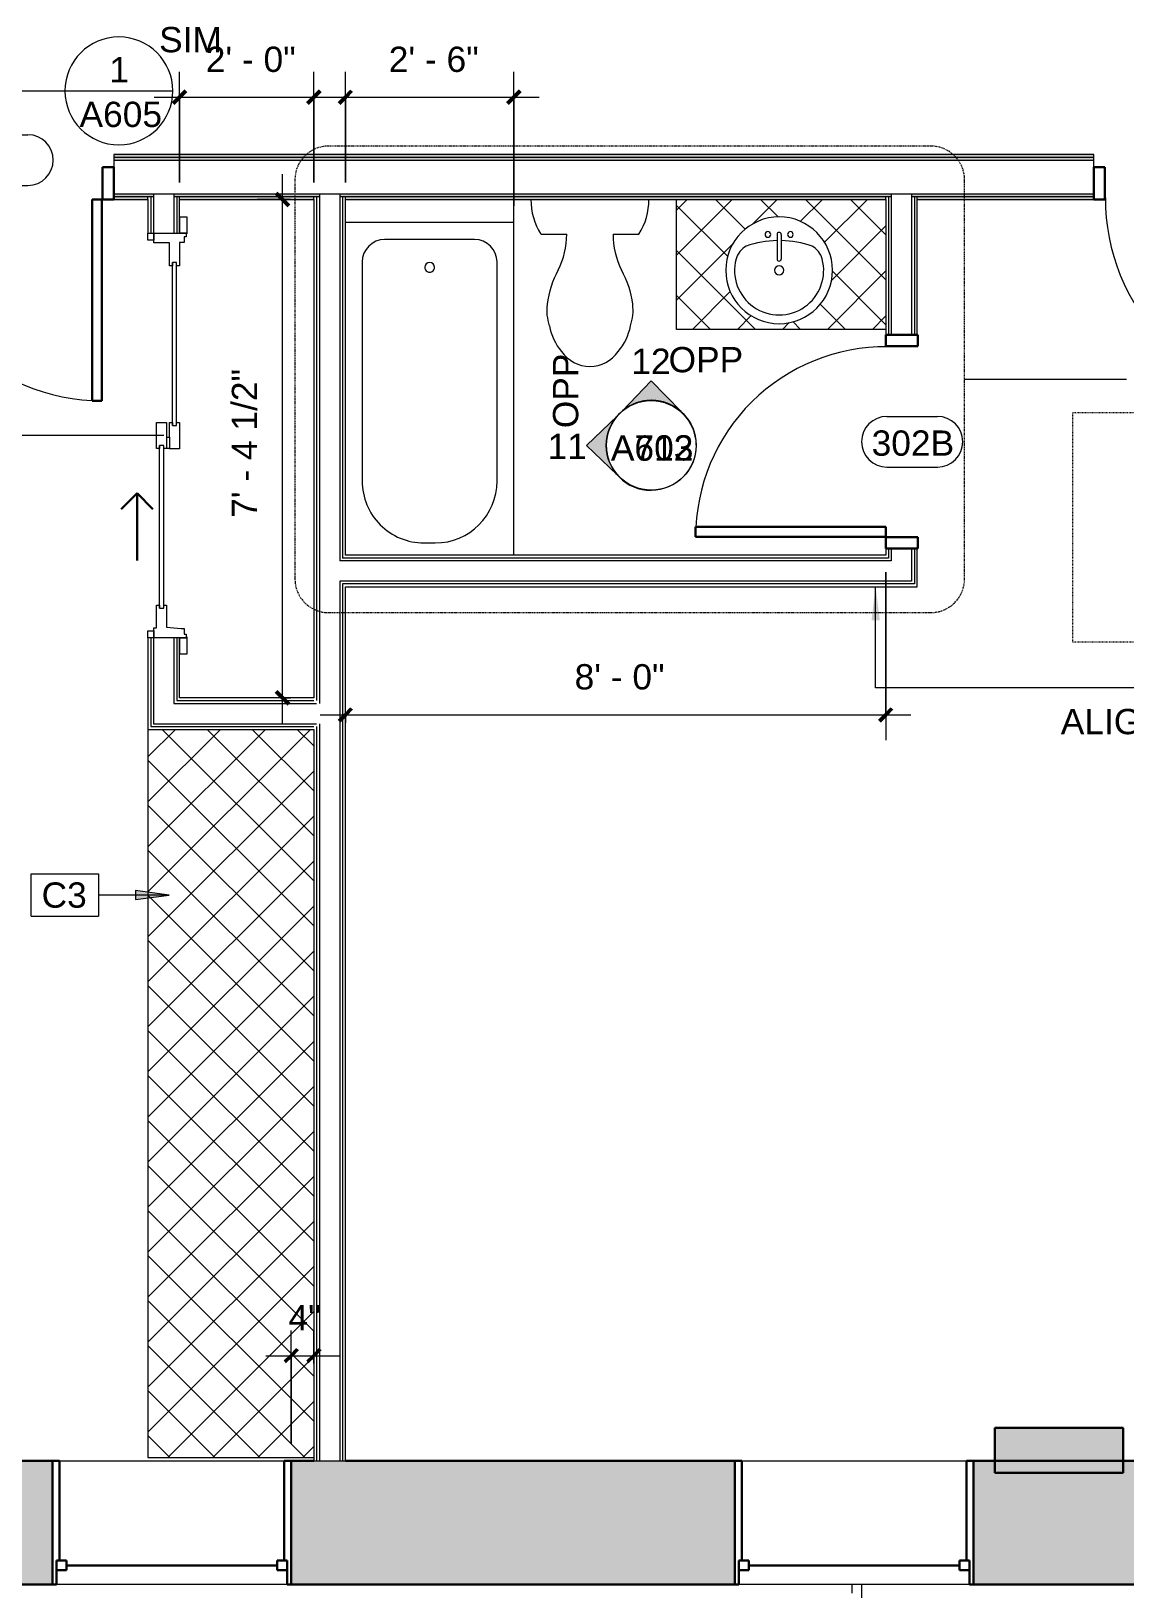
# Model space of a CAD drawing. Header units: inches. Extents: x -1176 to 1474, y -2632 to 978.
# Drawn here: x 631.7 to 826.3, y 91.1 to 368.3 of the extents above; entities that cross this region are included whole.
import ezdxf

# ---------------------------------------------------------------- set-up
doc = ezdxf.new("R2010")
doc.units = ezdxf.units.IN
doc.header["$MEASUREMENT"] = 0
doc.linetypes.add('Dash', pattern=[0.25, 0.125, -0.125])
doc.linetypes.add('Dash Dot 3_16_', pattern=[0.3125, 0.1875, -0.0625, 0, -0.0625])
for name, color, linetype, lineweight in [('A-ANNO-DIMS', 211, 'Continuous', 9), ('A-ANNO-DIMS-48', 211, 'Continuous', 9), ('A-ANNO-KEYN', 231, 'Continuous', 9), ('A-ANNO-NOTE', 131, 'Continuous', 9), ('A-ANNO-SYMB', 150, 'Continuous', 9), ('A-DETL', 90, 'Continuous', 9), ('A-DETL-GENF', 92, 'Continuous', 9), ('A-DOOR', 31, 'Continuous', 18), ('A-DOOR-FRAM', 31, 'Continuous', 30), ('A-DOOR-GLAZ', 31, 'Continuous', 9), ('A-DOOR-IDEN', 31, 'Continuous', 9), ('A-DOOR-OPNG', 31, 'Continuous', 30), ('A-FLOR', 192, 'Continuous', 18), ('A-GENM', 13, 'Continuous', 18), ('A-GLAZ', 151, 'Continuous', 18), ('A-WALL', 113, 'Continuous', 18), ('A-WALL-PATT', 111, 'Continuous', 18), ('G-ANNO-SYMB', 111, 'Continuous', 9), ('I-WALL', 2, 'Continuous', 18), ('P-SANR-FIXT', 6, 'Continuous', 9), ('Q-CASE', 31, 'Continuous', 9), ('S-STRS', 31, 'Continuous', 18)]:
    doc.layers.add(name, color=color, linetype=linetype, lineweight=lineweight)
doc.styles.add('Arial', font='arial.ttf', dxfattribs={"height": 4.5})
doc.styles.add('Swis721 Lt BT', font='swissl.ttf', dxfattribs={"height": 4.5})
doc.styles.add('Swis721 Lt BT_2', font='swissl.ttf', dxfattribs={"height": 0.09375})
doc.dimstyles.new('OTJ_-_3_32__Linear__1_2__Tolerance', dxfattribs={"dimscale": 12, "dimtxt": 4.748918, "dimasz": 0.1875, "dimexe": 0.375, "dimexo": 0.25, "dimgap": 0.25, "dimtad": 1, "dimdec": 1, "dimrnd": 0.5, "dimzin": 3, "dimdsep": 46, "dimlunit": 4, "dimtxsty": 'Swis721 Lt BT', "dimblk1": 'OBLIQUE', "dimblk2": 'OBLIQUE', "dimsah": 1, "dimcen": 0.09, "dimdle": 0.375, "dimazin": 0, "dimtfac": 1, "dimtdec": 4, "dimtix": 1, "dimtmove": 0, "dimatfit": 3, "dimfxl": 1, "dimtvp": 1, "dimfrac": 2, "dimtolj": 1, "dimtzin": 0, "dimarcsym": 2})
pattern_1 = [(0, (0, 0), (15.36, 3.84), [0.634, -10.886, 0.634, -10.886, -61.44]), (0, (0, 0), (15.36, 3.84), [-23.04, 0.634, -22.406, 0.634, -10.886, -26.88]), (0, (0, 0), (15.36, 3.84), [-57.6, 0.634, -7.046, 0.634, -18.566]), (120, (5.76, 1.92), (-11.005538, 11.38215), [0.634, -10.886, 0.634, -10.886, -61.44]), (120, (5.76, 1.92), (-11.005538, 11.38215), [-23.04, 0.634, -22.406, 0.634, -10.886, -26.88]), (120, (5.76, 1.92), (-11.005538, 11.38215), [-57.6, 0.634, -7.046, 0.634, -18.566]), (240, (7.68, 9.6), (-4.354462, -15.22215), [0.634, -10.886, 0.634, -10.886, -61.44]), (240, (7.68, 9.6), (-4.354462, -15.22215), [-23.04, 0.634, -22.406, 0.634, -10.886, -26.88]), (240, (7.68, 9.6), (-4.354462, -15.22215), [-57.6, 0.634, -7.046, 0.634, -18.566])]

# ---------------------------------------------------------------- blocks, each defined once
blk = doc.blocks.new('Double Hung - side window 3_ 6_5_ x 5_ 6_ 2-5312470-3rd Floor Construction')
at = {"layer": 'A-GLAZ', "color": 8, "lineweight": 30}
for p, q in [((-21.25, 11), (-20.5, 11)), ((-20.5, 6.75), (-20.5, 11)), ((-20.5, 8.5), (-20.5, 6.75)), ((-20.5, 8.5), (-18.75, 8.5)), ((-18.75, 8.5), (-18.75, 6.75)), ((18.75, 8.5), (18.75, 6.75)), ((20.5, 8.5), (18.75, 8.5)), ((20.5, 6.75), (20.5, 11)), ((21.25, 11), (20.5, 11)), ((20.5, 8.5), (20.5, 6.75)), ((-20.5, 6.75), (-18.75, 6.75)), ((-20.5, 6.75), (-20, 6.75)), ((-20, -11), (-20, 6.75)), ((-18.75, 7.625), (18.75, 7.625)), ((20.5, 6.75), (18.75, 6.75)), ((20, 6.75), (20.5, 6.75)), ((20, 6.75), (20, -11)), ((-20, -11), (-21.25, -11)), ((20, -11), (21.25, -11))]:
    blk.add_line(p, q, dxfattribs=at)
blk = doc.blocks.new('Single Flush - D2 2_10_ X 8_-8249392-3rd Floor Construction')
at = {"layer": 'A-DOOR', "lineweight": 30}
for p, q in [((15.15625, -2.8125), (16.90625, -2.8125)), ((15.15625, -36.625), (15.15625, -2.8125)), ((16.90625, -2.8125), (16.90625, -36.625)), ((16.90625, -36.625), (15.15625, -36.625))]:
    blk.add_line(p, q, dxfattribs=at)
at = {"layer": 'A-DOOR', "lineweight": 9}
blk.add_arc((16.90625, -2.8125), 33.8125, 179.5, 270, dxfattribs=at)
at = {"layer": 'A-DOOR-FRAM'}
for p, q in [((-19, 2.9375), (-19, -2.8125)), ((-19, 2.9375), (-17, 2.9375)), ((-17, 2.9375), (-17, -2.8125)), ((17.000004, 2.9375), (17.000004, -2.8125)), ((17.000004, 2.9375), (19.000004, 2.9375)), ((19.000004, 2.9375), (19.000004, -2.8125)), ((-19, -2.8125), (-17, -2.8125)), ((17.000004, -2.8125), (19.000004, -2.8125))]:
    blk.add_line(p, q, dxfattribs=at)
blk = doc.blocks.new('Single Flush - D1 3_ X 8_-8439542-3rd Floor Construction')
at = {"layer": 'A-DOOR', "lineweight": 30}
for p, q in [((16.15625, -4), (17.90625, -4)), ((16.15625, -39.8125), (16.15625, -4)), ((17.90625, -4), (17.90625, -39.8125)), ((17.90625, -39.8125), (16.15625, -39.8125))]:
    blk.add_line(p, q, dxfattribs=at)
at = {"layer": 'A-DOOR', "lineweight": 9}
blk.add_arc((17.90625, -4), 35.8125, 179.5, 270, dxfattribs=at)
at = {"layer": 'A-DOOR-FRAM'}
for p, q in [((-20, 1.75), (-20, -4)), ((-20, 1.75), (-18, 1.75)), ((-18, 1.75), (-18, -4)), ((18.000004, 1.75), (18.000004, -4)), ((18.000004, 1.75), (20.000004, 1.75)), ((20.000004, 1.75), (20.000004, -4)), ((-20, -4), (-18, -4)), ((18.000004, -4), (20.000004, -4))]:
    blk.add_line(p, q, dxfattribs=at)
blk = doc.blocks.new('Single Flush - D2 1_11_ X 8_-8524823-3rd Floor Construction')
at = {"layer": 'A-DOOR', "lineweight": 30}
for p, q in [((9.66, 25.62), (9.66, 2.81)), ((11.41, 25.62), (9.66, 25.62)), ((11.41, 2.81), (11.41, 25.62)), ((9.66, 2.81), (11.41, 2.81))]:
    blk.add_line(p, q, dxfattribs=at)
at = {"layer": 'A-DOOR', "lineweight": 9}
blk.add_arc((11.41, 2.81), 22.81, 90, 180.5, dxfattribs=at)
at = {"layer": 'A-DOOR-FRAM'}
for p, q in [((-13.5, -2.94), (-13.5, 2.81)), ((-13.5, 2.81), (-11.5, 2.81)), ((-11.5, -2.94), (-11.5, 2.81)), ((11.5, -2.94), (11.5, 2.81)), ((11.5, 2.81), (13.5, 2.81)), ((13.5, -2.94), (13.5, 2.81)), ((-13.5, -2.94), (-11.5, -2.94)), ((11.5, -2.94), (13.5, -2.94))]:
    blk.add_line(p, q, dxfattribs=at)
at = {"layer": 'A-GENM', "linetype": 'Dash', "lineweight": 9}
for p, q in [((-29.41, 49.63), (11.41, 49.63)), ((-29.41, 2.81), (-29.41, 49.63)), ((11.41, 2.81), (11.41, 49.63)), ((11.37, 2.81), (11.41, 2.81)), ((-11.41, -2.81), (-11.41, -26.69)), ((11.37, -2.81), (11.41, -2.81)), ((11.41, -2.81), (11.41, -26.69)), ((-23.41, -26.43), (-23.41, -26.69)), ((-23.41, -32.31), (-23.41, -32.57)), ((-11.41, -32.31), (-11.41, -37.63)), ((11.41, -32.31), (11.41, -37.63)), ((-11.41, -37.63), (-14.24, -37.63)), ((-11.41, -37.63), (11.41, -37.63))]:
    blk.add_line(p, q, dxfattribs=at)
blk = doc.blocks.new('Tub-Rectangular-3D - Tub-Rectangular-3D-V11-3rd Floor Construction')
at = {"layer": 'P-SANR-FIXT'}
for p, q in [((15.46, 32.81), (-43.72, 32.81)), ((-43.72, 32.81), (-43.72, 2.81)), ((2.28, 29.81), (-36.72, 29.81)), ((-40.72, 25.81), (-40.72, 9.81)), ((13.28, 16.81), (13.28, 18.81)), ((-36.72, 5.81), (2.28, 5.81))]:
    blk.add_line(p, q, dxfattribs=at)
for centre, radius, start, end in [((-36.72, 25.81), 4, 90, 180), ((2.28, 18.81), 11, 360, 90), ((-35.77, 17.81), 0.875, 90, 270), ((-35.77, 17.81), 0.875, 270, 90), ((2.28, 16.81), 11, 270, 0), ((-36.72, 9.81), 4, 180, 270)]:
    blk.add_arc(centre, radius, start, end, dxfattribs=at)
blk = doc.blocks.new('Door-Sliding-JELD-WEN-2_Panel-Stationary_Active-Wide_Stile-EpicVue - D6 6_ X 8_-8222147-3rd Floor Construction')
at = {"layer": 'A-DETL-GENF'}
for p, q in [((-36, 1.74), (-34.25, 1.74)), ((-36, -4.01), (-36, 1.74)), ((-34.25, 1.74), (-34.25, 1.27)), ((-34.25, 1.27), (-30.22, 1.27)), ((-30.75, 0.74), (-30.75, -0.01)), ((-30.22, 0.74), (-30.75, 0.74)), ((-30.22, 1.27), (-30.22, 0.74)), ((-2.31, 1.27), (2.31, 1.27)), ((-2.31, 0.74), (-2.31, 1.27)), ((-1.78, 0.74), (-2.31, 0.74)), ((-1.78, -0.01), (-1.78, 0.74)), ((2.31, 1.27), (2.31, -0.52)), ((34.25, 1.74), (36, 1.74)), ((34.25, -1.01), (34.25, 1.74)), ((36, 1.74), (36, -4.01)), ((-34.11, -0.52), (-34.34, -3.12)), ((-30.21, -0.52), (-34.11, -0.52)), ((-30.75, -0.01), (-30.21, -0.01)), ((-30.21, -0.01), (-30.21, -0.52)), ((-2.37, -0.96), (-2.32, -0.96)), ((-2.37, -2.8), (-2.37, -0.96)), ((-2.32, -0.01), (-1.78, -0.01)), ((-2.32, -0.96), (-2.32, -0.01)), ((-0.28, -0.52), (-2.32, -0.52)), ((-2.32, -1.01), (-2.32, -0.96)), ((-0.28, -1.01), (-2.32, -1.01)), ((-0.28, -0.52), (-0.28, -1.01)), ((2.31, -0.52), (-0.28, -0.52)), ((-0.28, -1.01), (2.31, -1.01)), ((1.78, -1.54), (1.78, -2.29)), ((2.31, -1.54), (1.78, -1.54)), ((1.78, -2.29), (2.32, -2.29)), ((2.31, -1.01), (2.31, -1.54)), ((2.32, -2.29), (2.32, -2.8)), ((30.2, -2.29), (30.75, -2.29)), ((30.2, -2.8), (30.2, -2.29)), ((30.21, -1.01), (34.25, -1.01)), ((30.21, -1.54), (30.21, -1.01)), ((30.75, -1.54), (30.21, -1.54)), ((30.75, -2.29), (30.75, -1.54)), ((-38.91, -2.86), (-36, -2.86)), ((-38.91, -4.12), (-38.91, -2.86)), ((-35.86, -4.12), (-38.91, -4.12)), ((-36, -2.86), (-36, -4.04)), ((-35.34, -4.01), (-36, -4.01)), ((-36, -4.04), (-35.86, -4.04)), ((-35.86, -4.04), (-35.86, -4.12)), ((-35.34, -3.61), (-35.34, -4.01)), ((-34.34, -3.61), (-35.34, -3.61)), ((-34.34, -3.12), (-34.34, -3.61)), ((2.32, -2.8), (-2.37, -2.8)), ((34.33, -2.8), (30.2, -2.8)), ((34.33, -3.61), (34.33, -2.8)), ((35.34, -3.61), (34.33, -3.61)), ((35.34, -4.01), (35.34, -3.61)), ((36, -4.01), (35.34, -4.01)), ((35.86, -4.04), (36, -4.04)), ((35.86, -4.12), (35.86, -4.04)), ((38.91, -4.12), (35.86, -4.12)), ((36, -2.86), (38.91, -2.86)), ((36, -4.04), (36, -2.86)), ((38.91, -2.86), (38.91, -4.12))]:
    blk.add_line(p, q, dxfattribs=at)
at = {"layer": 'A-DOOR-FRAM', "lineweight": 9}
for p, q in [((-36, 2.81), (-34.75, 2.81)), ((-36, 1.74), (-36, 2.81)), ((-34.75, 2.81), (-34.75, 1.74)), ((34.75, 2.81), (36, 2.81)), ((34.75, 1.74), (34.75, 2.81)), ((36, 2.81), (36, 1.74)), ((-34.75, 1.74), (-36, 1.74)), ((36, 1.74), (34.75, 1.74))]:
    blk.add_line(p, q, dxfattribs=at)
at = {"layer": 'A-DOOR-GLAZ'}
for p, q in [((-30.75, 0.74), (-1.78, 0.74)), ((-30.75, -0.01), (-1.78, -0.01)), ((1.78, -1.54), (30.75, -1.54)), ((1.78, -2.29), (30.75, -2.29))]:
    blk.add_line(p, q, dxfattribs=at)
at = {"layer": 'A-DOOR-OPNG'}
for p, q in [((-13.1, 7.58), (-10.27, 4.75)), ((-10.27, 4.75), (-22.27, 4.75)), ((-13.1, 1.92), (-10.27, 4.75))]:
    blk.add_line(p, q, dxfattribs=at)
blk = doc.blocks.new('Vanity Counter Top w Round Sink Hole - 24_ Depth-7683050-3rd Floor Construction')
at = {"layer": 'Q-CASE'}
h = blk.add_hatch(dxfattribs=at)
h.set_pattern_fill('FP_8', color=256, style=0, pattern_type=2)
h.set_pattern_definition([(225, (731.493, 340.228), (4.006467, -4.006467), []), (315, (731.493, 340.228), (4.006467, 4.006467), [])])
h.paths.add_polyline_path([(-14.98, 25), (-52.2, 25), (-52.2, 1.87), (-14.98, 1.87), (-14.98, 19.4)], flags=0)
h.paths.add_polyline_path([(-33.25, 23.98), (-31.14, 23.74), (-29.13, 23.04), (-27.33, 21.91), (-25.82, 20.41), (-24.69, 18.6), (-23.99, 16.6), (-23.75, 14.48), (-23.99, 12.37), (-24.69, 10.36), (-25.82, 8.56), (-27.33, 7.05), (-29.13, 5.92), (-31.14, 5.22), (-33.25, 4.98), (-35.36, 5.22), (-37.37, 5.92), (-39.17, 7.05), (-40.68, 8.56), (-41.81, 10.36), (-42.51, 12.37), (-42.75, 14.48), (-42.51, 16.6), (-41.81, 18.6), (-40.68, 20.41), (-39.17, 21.91), (-37.37, 23.04), (-35.36, 23.74)], flags=0)
for p, q in [((-52.2, 25), (-14.98, 25)), ((-14.98, 25), (-14.98, 1.87))]:
    blk.add_line(p, q, dxfattribs=at)
blk = doc.blocks.new('Sink Vanity-Round - 19_ x 19_-V8-3rd Floor Construction')
at = {"layer": 'P-SANR-FIXT'}
for p, q in [((3.43, -9.73), (3.43, -5.36)), ((4.18, -9.73), (4.18, -5.36))]:
    blk.add_line(p, q, dxfattribs=at)
for centre, radius, start, end in [((3.81, -3.35), 9.5, 90, 270), ((3.81, -3.35), 9.5, 270, 90), ((3.81, -3.35), 7.93, 345.3071, 194.6929), ((3.81, -3.35), 0.812, 0, 180), ((0.05, -4.11), 4.12, 197.8096, 239.2073), ((3.81, -3.35), 0.812, 180, 0), ((3.81, -5.36), 0.375, 0, 180), ((7.56, -4.11), 4.12, 300.7927, 342.1904), ((3.81, 9.17), 17.81, 250.7914, 268.7933), ((3.81, 9.17), 17.81, 271.2067, 289.2086), ((1.81, -9.73), 0.5, 0, 180), ((1.81, -9.73), 0.5, 180, 0), ((3.81, -9.73), 0.375, 180, 0), ((5.81, -9.73), 0.5, 0, 180), ((5.81, -9.73), 0.5, 180, 0)]:
    blk.add_arc(centre, radius, start, end, dxfattribs=at)
blk = doc.blocks.new('P-Toilet-Floor-3D - Floor Mount-7330913-3rd Floor Construction')
at = {"layer": 'P-SANR-FIXT'}
for p, q in [((-8.7, -8.31), (-4.13, -8.31)), ((4.13, -8.31), (8.7, -8.31))]:
    blk.add_line(p, q, dxfattribs=at)
for centre, radius, start, end in [((0.69, -2.25), 11.19, 179.3948, 212.8527), ((-0.69, -2.25), 11.19, 327.1473, 0.6052), ((-17.85, -8.46), 13.72, 332.9997, 0.6089), ((17.85, -8.46), 13.72, 179.3911, 207.0003), ((9.41, -22.94), 17.16, 151.2397, 172.7867), ((-9.41, -22.94), 17.16, 7.2133, 28.7603), ((0.88, -21.86), 8.56, 172.7867, 198.8936), ((-0.88, -21.86), 8.56, 341.1064, 7.2133), ((2.68, -22.72), 10.08, 190.9157, 219.9319), ((-2.68, -22.72), 10.08, 320.0681, 349.0843), ((0.18, -25.42), 6.45, 215.8378, 268.4031), ((-0.18, -25.42), 6.45, 271.5969, 324.1622)]:
    blk.add_arc(centre, radius, start, end, dxfattribs=at)
blk = doc.blocks.new('Desk61 - Desk-7130616-3rd Floor Construction')
at = {"layer": 'Q-CASE'}
h = blk.add_hatch(dxfattribs=at)
h.set_pattern_fill('FP_14', color=256, style=0, pattern_type=2)
h.set_pattern_definition([(315, (2149.942, 1130.747), (4.006467, 4.006467), []), (45, (2149.942, 1130.747), (-4.006467, 4.006467), [])])
h.paths.add_polyline_path([(2264.41, 448.82), (2393.98, 448.82), (2393.98, 478.31), (2264.41, 478.31)], flags=0)
for p, q in [((2393.98, 478.31), (2264.41, 478.31)), ((2264.41, 478.31), (2264.41, 448.82))]:
    blk.add_line(p, q, dxfattribs=at)
blk = doc.blocks.new('Door Tag - Door Tag-41184-3rd Floor Construction')
at = {"layer": 'A-DOOR-IDEN'}
for p, q in [((-0.09375, 0.09375), (0.09375, 0.09375)), ((-0.09375, -0.09375), (0.09375, -0.09375))]:
    blk.add_line(p, q, dxfattribs=at)
for centre, start, end in [((-0.09375, 0), 90, 270), ((0.09375, 0), 270, 90)]:
    blk.add_arc(centre, 0.09375, start, end, dxfattribs=at)
blk = doc.blocks.new('DIMBLOCK3-3rd Floor Construction')
at = {"layer": 'A-ANNO-DIMS-48'}
for p, q in [((658.06, 341.35), (658.06, 361.03)), ((681.93, 341.35), (681.93, 361.03)), ((653.56, 356.53), (686.43, 356.53)), ((658.06, 356.53), (658.06, 341.35)), ((681.93, 356.53), (681.93, 341.35))]:
    blk.add_line(p, q, dxfattribs=at)
at = {"layer": 'A-ANNO-DIMS-48', "lineweight": 50}
for p, q in [((658.06, 356.53), (659.18, 357.66)), ((681.93, 356.53), (683.06, 357.66)), ((658.06, 356.53), (656.93, 355.41)), ((681.93, 356.53), (680.81, 355.41))]:
    blk.add_line(p, q, dxfattribs=at)
at = {"layer": 'A-ANNO-DIMS-48', "color": 0, "insert": (662.72, 365.54), "char_height": 4.5, "width": 17.4579, "attachment_point": 1, "line_spacing_factor": 1.005062, "style": 'Swis721 Lt BT'}
blk.add_mtext('2\' - 0"', dxfattribs=at)
blk = doc.blocks.new('_Oblique')
at = {"color": 0, "linetype": 'ByBlock', "lineweight": -2}
blk.add_line((-0.5, -0.5), (0.5, 0.5), dxfattribs=at)
blk = doc.blocks.new('DIMBLOCK4-3rd Floor Construction')
at = {"layer": 'A-ANNO-DIMS-48'}
for p, q in [((677.93, 116.89), (677.93, 137.09)), ((681.93, 131.18), (681.93, 137.09)), ((673.43, 132.59), (686.43, 132.59)), ((677.93, 132.59), (677.93, 116.89)), ((681.93, 132.59), (681.93, 131.18))]:
    blk.add_line(p, q, dxfattribs=at)
at = {"layer": 'A-ANNO-DIMS-48', "lineweight": 50}
for p, q in [((677.93, 132.59), (679.06, 133.72)), ((681.93, 132.59), (683.06, 133.72)), ((677.93, 132.59), (676.81, 131.47)), ((681.93, 132.59), (680.81, 131.47))]:
    blk.add_line(p, q, dxfattribs=at)
at = {"layer": 'A-ANNO-DIMS-48', "color": 0, "insert": (677.44, 141.6), "char_height": 4.5, "width": 5.9701, "attachment_point": 1, "line_spacing_factor": 1.005062, "style": 'Swis721 Lt BT'}
blk.add_mtext('4"', dxfattribs=at)
blk = doc.blocks.new('DIMBLOCK5-3rd Floor Construction')
at = {"layer": 'A-ANNO-DIMS-48'}
for p, q in [((676.37, 245.17), (676.37, 342.85)), ((677.78, 338.35), (671.87, 338.35)), ((676.37, 338.35), (677.78, 338.35)), ((677.78, 249.67), (671.87, 249.67)), ((676.37, 249.67), (677.78, 249.67))]:
    blk.add_line(p, q, dxfattribs=at)
at = {"layer": 'A-ANNO-DIMS-48', "lineweight": 50}
for p, q in [((676.37, 338.35), (675.24, 339.48)), ((676.37, 338.35), (677.49, 337.23)), ((676.37, 249.67), (675.24, 250.79)), ((676.37, 249.67), (677.49, 248.54))]:
    blk.add_line(p, q, dxfattribs=at)
at = {"layer": 'A-ANNO-DIMS-48', "color": 0, "insert": (667.36, 281.69), "char_height": 4.5, "width": 29.579, "attachment_point": 1, "rotation": 90, "line_spacing_factor": 1.005062, "style": 'Swis721 Lt BT'}
blk.add_mtext('7\' - 4 1/2"', dxfattribs=at)
blk = doc.blocks.new('DIMBLOCK9-3rd Floor Construction')
at = {"layer": 'A-ANNO-DIMS-48'}
for p, q in [((783.7, 272.04), (783.7, 242.14)), ((783.7, 246.64), (783.7, 272.04)), ((687.56, 245.23), (687.56, 251.14)), ((683.06, 246.64), (788.2, 246.64)), ((687.56, 246.64), (687.56, 245.23))]:
    blk.add_line(p, q, dxfattribs=at)
at = {"layer": 'A-ANNO-DIMS-48', "lineweight": 50}
for p, q in [((687.56, 246.64), (688.68, 247.77)), ((783.7, 246.64), (784.82, 247.77)), ((687.56, 246.64), (686.43, 245.52)), ((783.7, 246.64), (782.57, 245.52))]:
    blk.add_line(p, q, dxfattribs=at)
at = {"layer": 'A-ANNO-DIMS-48', "color": 0, "insert": (728.35, 255.65), "char_height": 4.5, "width": 17.4579, "attachment_point": 1, "line_spacing_factor": 1.005062, "style": 'Swis721 Lt BT'}
blk.add_mtext('8\' - 0"', dxfattribs=at)
blk = doc.blocks.new('DIMBLOCK10-3rd Floor Construction')
at = {"layer": 'A-ANNO-DIMS-48'}
for p, q in [((687.56, 341.35), (687.56, 361.03)), ((717.56, 337.23), (717.56, 361.03)), ((683.06, 356.53), (722.06, 356.53)), ((687.56, 356.53), (687.56, 341.35)), ((717.56, 356.53), (717.56, 337.23))]:
    blk.add_line(p, q, dxfattribs=at)
at = {"layer": 'A-ANNO-DIMS-48', "lineweight": 50}
for p, q in [((687.56, 356.53), (688.68, 357.66)), ((717.56, 356.53), (718.68, 357.66)), ((687.56, 356.53), (686.43, 355.41)), ((717.56, 356.53), (716.43, 355.41))]:
    blk.add_line(p, q, dxfattribs=at)
at = {"layer": 'A-ANNO-DIMS-48', "color": 0, "insert": (695.28, 365.54), "char_height": 4.5, "width": 17.4579, "attachment_point": 1, "line_spacing_factor": 1.005062, "style": 'Swis721 Lt BT'}
blk.add_mtext('2\' - 6"', dxfattribs=at)
blk = doc.blocks.new('Align symbol - U shaped 2016 - symbol_align 01-8068373-3rd Floor Construction')
at = {"layer": 'A-ANNO-NOTE'}
for points in [[(-0.0156, 0.125), (0.0156, 0.125), (0, 0)], [(1.7344, 0.125), (1.7656, 0.125), (1.75, 0)]]:
    blk.add_hatch(color=256, dxfattribs=at).paths.add_polyline_path(points, flags=0)
for p, q in [((0, 0.375), (1.75, 0.375)), ((0, 0), (0, 0.375)), ((1.75, 0.375), (1.75, 0))]:
    blk.add_line(p, q, dxfattribs=at)
at = {"layer": 'A-ANNO-NOTE', "insert": (1.0637, 0.4528), "char_height": 0.09375, "width": 0.4545, "attachment_point": 1, "rotation": 180, "style": 'Swis721 Lt BT_2'}
blk.add_mtext('ALIGN', dxfattribs=at)
blk = doc.blocks.new('Elevation - Filled Arrow 2-347888-3rd Floor Construction')
at = {"layer": 'G-ANNO-SYMB'}
blk.add_circle((0, 0), 0.1664, dxfattribs=at)
blk = doc.blocks.new('Elevation - Filled Arrow-151867-3rd Floor Construction')
at = {"layer": 'G-ANNO-SYMB'}
h = blk.add_hatch(color=256, dxfattribs=at)
edge = h.paths.add_edge_path(flags=0)
edge.add_line((0, 0.2393), (0.1103, 0.1247))
edge.add_arc((-0.0002, -0.0002), 0.1667, 48.49802, 130.55707)
edge.add_line((-0.1085, 0.1265), (0, 0.2393))
for p, q in [((0, 0.2393), (-0.1085, 0.1265)), ((-0.1084, 0.1266), (0, 0.2393)), ((0, 0.2393), (-0.1084, 0.1266)), ((0, 0.2393), (0.11, 0.1249)), ((0.1103, 0.1247), (0, 0.2393))]:
    blk.add_line(p, q, dxfattribs=at)
blk.add_arc((-0.0002, -0.0002), 0.1667, 48.49802, 130.55707, dxfattribs=at)
blk.add_ellipse((-0.0002, -0.0001), major_axis=(-0.1667, 0), ratio=0.999376, start_param=3.141593, end_param=6.283185, dxfattribs=at)
blk = doc.blocks.new('Keynote Tag - Keynote Number - Boxed-135510-3rd Floor Construction')
at = {"layer": 'A-ANNO-KEYN'}
for p, q in [((-0.125, -0.0792), (-0.125, 0.0781)), ((-0.125, 0.0781), (0.125, 0.0781)), ((0.125, 0.0781), (0.125, -0.0792)), ((-0.125, -0.0792), (0.125, -0.0792))]:
    blk.add_line(p, q, dxfattribs=at)
blk = doc.blocks.new('Floor Plan - Callout Head-3511279-3rd Floor Construction')
at = {"layer": 'A-ANNO-SYMB'}
blk.add_line((-0.2, 0), (0.2, 0), dxfattribs=at)
for start, end in [(360, 180), (180, 360)]:
    blk.add_arc((0, 0), 0.2, start, end, dxfattribs=at)

msp = doc.modelspace()

# ---------------------------------------------------------------- hatches: boundary and pattern name
at = {"layer": 'A-ANNO-KEYN'}
msp.add_hatch(color=256, dxfattribs=at).paths.add_polyline_path([(656.22, 214.56), (650.22, 215.35), (650.22, 213.77)], flags=0)
at = {"layer": 'A-WALL-PATT', "lineweight": 9}
h = msp.add_hatch(dxfattribs=at)
h.set_pattern_fill('FP_1', color=256, style=0, pattern_type=2)
h.set_pattern_definition(pattern_1)
h.paths.add_polyline_path([(1092.74, 345.85), (1092.74, 346.35), (974.71, 346.35), (974.71, 345.85), (1032.99, 345.85)], flags=0)
h.paths.add_polyline_path([(646.34, 345.85), (820.71, 345.85), (820.71, 346.35), (646.34, 346.35)], flags=0)
h.paths.add_polyline_path([(876.12, 345.85), (876.12, 346.35), (860.71, 346.35), (860.71, 345.85)], flags=0)
h.paths.add_polyline_path([(606.34, 345.85), (606.34, 346.35), (603.56, 346.35), (603.56, 345.85)], flags=0)
h.paths.add_polyline_path([(934.71, 345.85), (934.71, 346.35), (916.12, 346.35), (916.12, 345.85)], flags=0)
h = msp.add_hatch(dxfattribs=at)
h.set_pattern_fill('FP_1', color=256, style=0, pattern_type=2)
h.set_pattern_definition(pattern_1)
h.paths.add_polyline_path([(1032.99, 345.35), (1092.74, 345.35), (1092.74, 345.85), (974.71, 345.85), (974.71, 345.35), (995.61, 345.35)], flags=0)
h.paths.add_polyline_path([(646.34, 345.35), (820.71, 345.35), (820.71, 345.85), (646.34, 345.85)], flags=0)
h.paths.add_polyline_path([(934.71, 345.35), (934.71, 345.85), (916.12, 345.85), (916.12, 345.35)], flags=0)
h.paths.add_polyline_path([(860.71, 345.35), (876.12, 345.35), (876.12, 345.85), (860.71, 345.85)], flags=0)
h.paths.add_polyline_path([(603.56, 345.35), (606.34, 345.35), (606.34, 345.85), (603.56, 345.85)], flags=0)
h = msp.add_hatch(dxfattribs=at)
h.set_pattern_fill('FP_1', color=256, style=0, pattern_type=2)
h.set_pattern_definition(pattern_1)
h.paths.add_polyline_path([(1092.74, 338.85), (1092.74, 339.35), (990.65, 339.35), (990.65, 338.85), (1032.99, 338.85)], flags=0)
h.paths.add_polyline_path([(788.82, 338.85), (820.71, 338.85), (820.71, 339.35), (788.32, 339.35), (788.32, 338.85)], flags=0)
h.paths.add_polyline_path([(876.12, 338.85), (876.12, 339.35), (868.43, 339.35), (868.43, 338.85), (869.43, 338.85)], flags=0)
h.paths.add_polyline_path([(860.71, 338.85), (864.8, 338.85), (864.8, 339.35), (860.71, 339.35)], flags=0)
h.paths.add_polyline_path([(986.52, 338.85), (987.02, 338.85), (987.02, 339.35), (974.71, 339.35), (974.71, 338.85), (986.02, 338.85)], flags=0)
h.paths.add_polyline_path([(927.93, 338.85), (934.71, 338.85), (934.71, 339.35), (927.43, 339.35), (927.43, 338.85)], flags=0)
h.paths.add_polyline_path([(923.3, 338.85), (923.8, 338.85), (923.8, 339.35), (916.12, 339.35), (916.12, 338.85), (922.8, 338.85)], flags=0)
h.paths.add_polyline_path([(784.2, 338.85), (784.7, 338.85), (784.7, 339.35), (686.56, 339.35), (686.56, 338.85), (783.7, 338.85)], flags=0)
h.paths.add_polyline_path([(657.56, 338.85), (682.93, 338.85), (682.93, 339.35), (657.06, 339.35), (657.06, 338.85)], flags=0)
h.paths.add_polyline_path([(652.93, 338.85), (653.43, 338.85), (653.43, 339.35), (646.34, 339.35), (646.34, 338.85), (652.43, 338.85)], flags=0)
h.paths.add_polyline_path([(603.56, 338.85), (606.34, 338.85), (606.34, 339.35), (603.56, 339.35)], flags=0)
h = msp.add_hatch(dxfattribs=at)
h.set_pattern_fill('FP_1', color=256, style=0, pattern_type=2)
h.set_pattern_definition(pattern_1)
h.paths.add_polyline_path([(1092.74, 338.35), (1092.74, 338.85), (991.65, 338.85), (991.65, 338.35), (1032.99, 338.35)], flags=0)
h.paths.add_polyline_path([(658.06, 338.35), (681.93, 338.35), (681.93, 338.85), (658.06, 338.85)], flags=0)
h.paths.add_polyline_path([(603.56, 338.35), (606.34, 338.35), (606.34, 338.85), (603.56, 338.85)], flags=0)
h.paths.add_polyline_path([(820.71, 338.35), (820.71, 338.85), (789.32, 338.85), (789.32, 338.35), (808.71, 338.35)], flags=0)
h.paths.add_polyline_path([(974.71, 338.35), (986.02, 338.35), (986.02, 338.85), (974.71, 338.85)], flags=0)
h.paths.add_polyline_path([(652.43, 338.35), (652.43, 338.85), (646.34, 338.85), (646.34, 338.35)], flags=0)
h.paths.add_polyline_path([(687.56, 338.35), (783.7, 338.35), (783.7, 338.85), (687.56, 338.85)], flags=0)
h.paths.add_polyline_path([(928.43, 338.35), (934.71, 338.35), (934.71, 338.85), (928.43, 338.85)], flags=0)
h.paths.add_polyline_path([(922.8, 338.35), (922.8, 338.85), (916.12, 338.85), (916.12, 338.35)], flags=0)
h.paths.add_polyline_path([(860.71, 338.35), (863.8, 338.35), (863.8, 338.85), (860.71, 338.85)], flags=0)
h.paths.add_polyline_path([(869.43, 338.35), (876.12, 338.35), (876.12, 338.85), (869.43, 338.85)], flags=0)
msp.add_hatch(color=7, dxfattribs=at).paths.add_polyline_path([(803.14, 111.72), (825.97, 111.72), (825.97, 119.72), (803.14, 119.72)], flags=0)
at = {"layer": 'A-WALL-PATT'}
h = msp.add_hatch(color=250, dxfattribs=at)
h.paths.add_polyline_path([(1182.52, 91.89), (1263.74, 91.89), (1263.74, 113.89), (1161.83, 113.89), (1161.83, 91.89)], flags=0)
h.paths.add_polyline_path([(1329.15, 91.89), (1329.15, 113.89), (1290.24, 113.89), (1290.24, 91.89)], flags=0)
h.paths.add_polyline_path([(635.43, 91.89), (635.43, 113.89), (562.75, 113.89), (562.75, 91.89), (584.42, 91.89)], flags=0)
h.paths.add_polyline_path([(677.93, 91.89), (756.84, 91.89), (756.84, 113.89), (677.93, 113.89)], flags=0)
h.paths.add_polyline_path([(495.15, 91.89), (520.25, 91.89), (520.25, 113.89), (495.15, 113.89)], flags=0)
h.paths.add_polyline_path([(799.34, 91.89), (848.01, 91.89), (848.01, 113.89), (799.34, 113.89)], flags=0)
h.paths.add_polyline_path([(1120.9, 91.89), (1120.9, 113.89), (1049.4, 113.89), (1049.4, 91.89)], flags=0)
h.paths.add_polyline_path([(1006.9, 91.89), (1006.9, 113.89), (966.34, 113.89), (966.34, 91.89)], flags=0)
h.paths.add_polyline_path([(923.84, 91.89), (923.84, 113.89), (890.51, 113.89), (890.51, 91.89)], flags=0)

# ---------------------------------------------------------------- linework, layer by layer
at = {"layer": 'A-ANNO-KEYN'}
for p, q in [((646.17, 214.56), (643.66, 214.56)), ((656.22, 214.56), (646.17, 214.56)), ((656.22, 214.56), (650.22, 215.35)), ((650.22, 215.35), (650.22, 213.77)), ((650.22, 213.77), (656.22, 214.56))]:
    msp.add_line(p, q, dxfattribs=at)
at = {"layer": 'A-ANNO-SYMB'}
for p, q in [((608.86, 357.67), (637.66, 357.67)), ((797.73, 306.34), (826.53, 306.34))]:
    msp.add_line(p, q, dxfattribs=at)
at = {"layer": 'A-ANNO-SYMB', "linetype": 'Dash Dot 3_16_'}
for p, q in [((791.73, 347.85), (684.58, 347.85)), ((678.58, 341.85), (678.58, 270.82)), ((797.73, 270.82), (797.73, 341.85)), ((684.58, 264.82), (791.73, 264.82))]:
    msp.add_line(p, q, dxfattribs=at)
for centre, start, end in [((684.58, 341.85), 90, 180), ((791.73, 341.85), 0, 90), ((684.58, 270.82), 180, 270), ((791.73, 270.82), 270, 0)]:
    msp.add_arc(centre, 6, start, end, dxfattribs=at)
at = {"layer": 'A-DETL'}
msp.add_line((717.56, 334.23), (717.56, 338.35), dxfattribs=at)
at = {"layer": 'A-DOOR-IDEN'}
msp.add_line((655.24, 296.35), (623.71, 296.35), dxfattribs=at)
at = {"layer": 'A-FLOR'}
msp.add_line((779.4, 91.89), (779.4, 52.3), dxfattribs=at)
at = {"layer": 'A-WALL'}
for p, q in [((646.34, 345.85), (820.71, 345.85)), ((646.34, 345.35), (820.71, 345.35)), ((646.34, 339.35), (820.71, 339.35)), ((646.34, 338.85), (653.43, 338.85)), ((652.43, 338.35), (652.43, 338.85)), ((652.93, 338.85), (652.93, 332.35)), ((653.43, 339.35), (653.43, 332.35)), ((657.06, 339.35), (657.06, 332.35)), ((657.06, 338.85), (658.06, 338.85)), ((657.56, 338.85), (657.56, 332.35)), ((658.06, 338.85), (682.93, 338.85)), ((658.06, 338.35), (658.06, 338.85)), ((681.93, 338.35), (681.93, 338.85)), ((682.43, 338.85), (682.43, 249.17)), ((682.93, 339.35), (682.93, 248.67)), ((686.56, 339.35), (686.56, 274.04)), ((686.56, 338.85), (784.7, 338.85)), ((687.06, 338.85), (687.06, 274.54)), ((687.56, 338.35), (687.56, 338.85)), ((783.7, 338.35), (783.7, 338.85)), ((784.2, 338.85), (784.2, 314.23)), ((784.7, 339.35), (784.7, 314.23)), ((788.32, 339.35), (788.32, 314.23)), ((788.32, 338.85), (820.71, 338.85)), ((788.82, 338.85), (788.82, 314.23)), ((789.32, 338.35), (789.32, 338.85)), ((784.2, 274.54), (687.06, 274.54)), ((784.2, 276.23), (784.2, 274.54)), ((784.7, 276.23), (784.7, 274.04)), ((788.32, 276.23), (788.32, 270.42)), ((788.82, 276.23), (788.82, 269.92)), ((784.7, 274.04), (686.56, 274.04)), ((686.56, 270.42), (686.56, 113.89)), ((788.32, 270.42), (686.56, 270.42)), ((687.06, 269.92), (687.06, 113.89)), ((788.82, 269.92), (687.06, 269.92)), ((652.93, 260.35), (652.93, 244.54)), ((653.43, 260.35), (653.43, 245.04)), ((657.06, 260.35), (657.06, 248.67)), ((657.56, 260.35), (657.56, 249.17)), ((657.06, 248.67), (682.43, 248.67)), ((657.56, 249.17), (681.93, 249.17)), ((652.93, 244.54), (681.93, 244.54)), ((653.43, 245.04), (682.43, 245.04)), ((682.43, 244.54), (682.43, 113.89)), ((682.93, 245.04), (682.93, 113.89)), ((681.93, 113.89), (687.56, 113.89))]:
    msp.add_line(p, q, dxfattribs=at)
at = {"layer": 'A-WALL', "color": 8, "lineweight": 30}
for p, q in [((825.97, 119.72), (803.14, 119.72)), ((803.14, 119.72), (803.14, 111.72)), ((825.97, 111.72), (825.97, 119.72)), ((562.75, 113.89), (635.43, 113.89)), ((635.43, 91.89), (635.43, 113.89)), ((677.93, 91.89), (677.93, 113.89)), ((677.93, 113.89), (681.93, 113.89)), ((687.56, 113.89), (756.84, 113.89)), ((756.84, 91.89), (756.84, 113.89)), ((799.34, 91.89), (799.34, 113.89)), ((799.34, 113.89), (848.01, 113.89)), ((803.14, 111.72), (825.97, 111.72)), ((562.75, 91.89), (635.43, 91.89)), ((677.93, 91.89), (756.84, 91.89)), ((799.34, 91.89), (848.01, 91.89))]:
    msp.add_line(p, q, dxfattribs=at)
at = {"layer": 'A-WALL', "lineweight": 9}
for p, q in [((635.43, 113.89), (677.93, 113.89)), ((756.84, 113.89), (799.34, 113.89)), ((677.93, 91.89), (635.43, 91.89)), ((799.34, 91.89), (756.84, 91.89))]:
    msp.add_line(p, q, dxfattribs=at)
at = {"layer": 'I-WALL'}
for p, q in [((820.71, 346.35), (646.34, 346.35)), ((646.34, 346.35), (646.34, 338.35)), ((820.71, 338.35), (820.71, 346.35)), ((646.34, 338.35), (652.43, 338.35)), ((652.43, 338.35), (652.43, 332.35)), ((658.06, 338.35), (681.93, 338.35)), ((658.06, 332.35), (658.06, 338.35)), ((681.93, 338.35), (681.93, 249.67)), ((687.56, 275.04), (687.56, 338.35)), ((687.56, 338.35), (783.7, 338.35)), ((783.7, 338.35), (783.7, 314.23)), ((789.32, 314.23), (789.32, 338.35)), ((789.32, 338.35), (820.71, 338.35)), ((783.7, 314.23), (789.32, 314.23)), ((783.7, 275.04), (687.56, 275.04)), ((789.32, 276.23), (783.7, 276.23)), ((783.7, 276.23), (783.7, 275.04)), ((789.32, 269.42), (789.32, 276.23)), ((687.56, 113.89), (687.56, 269.42)), ((687.56, 269.42), (789.32, 269.42)), ((652.43, 260.35), (652.43, 244.04)), ((658.06, 249.67), (658.06, 260.35)), ((681.93, 249.67), (658.06, 249.67)), ((652.43, 244.04), (681.93, 244.04)), ((681.93, 244.04), (681.93, 113.89))]:
    msp.add_line(p, q, dxfattribs=at)
at = {"layer": 'S-STRS', "lineweight": 9}
msp.add_line((777.74, 90.3), (777.74, 91.89), dxfattribs=at)

# ---------------------------------------------------------------- block references
at = {"layer": 'A-ANNO-KEYN', "xscale": 47.99999999999997, "yscale": 47.99999999999997, "zscale": 47.99999999999997}
msp.add_blockref('Keynote Tag - Keynote Number - Boxed-135510-3rd Floor Construction', (637.66, 214.59), dxfattribs=at)
at = {"layer": 'A-ANNO-NOTE', "xscale": 48, "yscale": 48, "zscale": 48, "rotation": 180}
msp.add_blockref('Align symbol - U shaped 2016 - symbol_align 01-8068373-3rd Floor Construction', (865.91, 269.42), dxfattribs=at)
at = {"layer": 'A-ANNO-SYMB', "xscale": 47.99999999999997, "yscale": 47.99999999999997, "zscale": 47.99999999999997}
msp.add_blockref('Floor Plan - Callout Head-3511279-3rd Floor Construction', (647.26, 357.67), dxfattribs=at)
at = {"layer": 'A-DOOR'}
for p in [(626.34, 342.35), (840.71, 342.35)]:
    msp.add_blockref('Single Flush - D1 3_ X 8_-8439542-3rd Floor Construction', p, dxfattribs=at)
for name, p, rotation in [('Door-Sliding-JELD-WEN-2_Panel-Stationary_Active-Wide_Stile-EpicVue - D6 6_ X 8_-8222147-3rd Floor Construction', (655.24, 296.35), 90), ('Single Flush - D2 2_10_ X 8_-8249392-3rd Floor Construction', (786.51, 295.23), 269.9999999999998), ('Single Flush - D2 1_11_ X 8_-8524823-3rd Floor Construction', (866.62, 288.97), 90)]:
    msp.add_blockref(name, p, dxfattribs=dict(at, rotation=rotation))
at = {"layer": 'A-DOOR-IDEN', "xscale": 47.99999999999997, "yscale": 47.99999999999997, "zscale": 47.99999999999997}
for p in [(626.59, 345.35), (788.41, 295.23)]:
    msp.add_blockref('Door Tag - Door Tag-41184-3rd Floor Construction', p, dxfattribs=at)
at = {"layer": 'A-GLAZ', "rotation": 180}
for p in [(656.68, 102.89), (778.09, 102.89)]:
    msp.add_blockref('Double Hung - side window 3_ 6_5_ x 5_ 6_ 2-5312470-3rd Floor Construction', p, dxfattribs=at)
at = {"layer": 'G-ANNO-SYMB', "xscale": 47.99999999999997, "yscale": 47.99999999999997, "zscale": 47.99999999999997}
for name, p in [('Elevation - Filled Arrow-151867-3rd Floor Construction', (742, 294.61)), ('Elevation - Filled Arrow 2-347888-3rd Floor Construction', (741.97, 294.57)), ('Elevation - Filled Arrow 2-347888-3rd Floor Construction', (742, 294.61))]:
    msp.add_blockref(name, p, dxfattribs=at)
at = {"layer": 'G-ANNO-SYMB', "xscale": 47.99999999999997, "yscale": 47.99999999999997, "zscale": 47.99999999999997, "rotation": 89.99999999999993}
msp.add_blockref('Elevation - Filled Arrow-151867-3rd Floor Construction', (741.97, 294.57), dxfattribs=at)
at = {"layer": 'P-SANR-FIXT'}
msp.add_blockref('P-Toilet-Floor-3D - Floor Mount-7330913-3rd Floor Construction', (731.07, 340.48), dxfattribs=at)
for name, p, rotation in [('Tub-Rectangular-3D - Tub-Rectangular-3D-V11-3rd Floor Construction', (684.74, 290.5), 269.9999999999999), ('Sink Vanity-Round - 19_ x 19_-V8-3rd Floor Construction', (768.55, 322.39), 180)]:
    msp.add_blockref(name, p, dxfattribs=dict(at, rotation=rotation))
at = {"layer": 'Q-CASE'}
for name, p, rotation in [('Vanity Counter Top w Round Sink Hole - 24_ Depth-7683050-3rd Floor Construction', (731.49, 340.23), 180), ('Desk61 - Desk-7130616-3rd Floor Construction', (1130.75, -2149.94), 89.9999999999999)]:
    msp.add_blockref(name, p, dxfattribs=dict(at, rotation=rotation))

# ---------------------------------------------------------------- texts
at = {"layer": 'A-ANNO-KEYN', "insert": (633.51, 216.81), "char_height": 4.5, "width": 9.8475, "attachment_point": 1, "style": 'Arial'}
msp.add_mtext('C3', dxfattribs=at)
at = {"layer": 'A-ANNO-SYMB', "char_height": 4.5, "attachment_point": 1, "style": 'Swis721 Lt BT'}
for s, insert, width in [('SIM', (654.42, 369.04), 12.8775), ('1', (645.58, 363.69), 4.0905), ('A605', (640.26, 355.74), 16.968)]:
    msp.add_mtext(s, dxfattribs=dict(at, insert=insert, width=width))
at = {"layer": 'A-DOOR-IDEN', "insert": (781.2, 297.24), "char_height": 4.5, "width": 17.271, "attachment_point": 1, "style": 'Swis721 Lt BT'}
msp.add_mtext('302B', dxfattribs=at)
at = {"layer": 'G-ANNO-SYMB', "insert": (724.5, 297.64), "char_height": 4.5, "width": 15.3015, "attachment_point": 1, "rotation": 90, "style": 'Swis721 Lt BT'}
msp.add_mtext('OPP', dxfattribs=at)
at = {"layer": 'G-ANNO-SYMB', "char_height": 4.5, "attachment_point": 1}
for s, insert, width, style in [('12', (738.44, 311.8), 8.181, 'Swis721 Lt BT'), ('OPP', (745.07, 312.09), 15.3015, 'Swis721 Lt BT'), ('11', (723.53, 296.65), 8.181, 'Swis721 Lt BT'), ('A612', (734.79, 296.35), 17.877, 'Arial'), ('A703', (734.81, 296.39), 17.877, 'Arial')]:
    msp.add_mtext(s, dxfattribs=dict(at, insert=insert, width=width, style=style))

# ---------------------------------------------------------------- dimensions: what is measured, and where the dimension line sits
at = {"layer": 'A-ANNO-DIMS'}
for base, p1, p2, override, picture, middle in [((681.93, 356.53), (658.06, 338.35), (681.93, 338.35), {"dimpost": '<>', "dimfxl": 23.875}, 'DIMBLOCK3-3rd Floor Construction', (669.99, 361.85)), ((717.56, 356.53), (687.56, 338.35), (717.56, 334.23), {"dimpost": '<>', "dimfxl": 30.282414}, 'DIMBLOCK10-3rd Floor Construction', (702.56, 361.85)), ((783.7, 246.64), (687.56, 248.23), (783.7, 275.04), {"dimpost": '<>', "dimfxl": 99.80745}, 'DIMBLOCK9-3rd Floor Construction', (735.63, 251.96)), ((681.93, 132.59), (677.93, 113.89), (681.93, 134.18), {"dimpost": '<>', "dimfxl": 20.68123}, 'DIMBLOCK4-3rd Floor Construction', (679.93, 137.84))]:
    dim = msp.add_linear_dim(base=base, p1=p1, p2=p2, dimstyle='OTJ_-_3_32__Linear__1_2__Tolerance', override=override, dxfattribs=at)
    dim.commit()
    dim.dimension.update_dxf_attribs({"geometry": picture, "text_midpoint": middle})
dim = msp.add_linear_dim(base=(676.37, 338.35), p1=(674.78, 249.67), p2=(674.78, 338.35), angle=90, dimstyle='OTJ_-_3_32__Linear__1_2__Tolerance', override={"dimpost": '<>', "dimfxl": 88.68693}, dxfattribs=at)
dim.commit()
dim.dimension.update_dxf_attribs({"geometry": 'DIMBLOCK5-3rd Floor Construction', "text_midpoint": (670.8, 294.01)})

doc.saveas('drawing.dxf')
